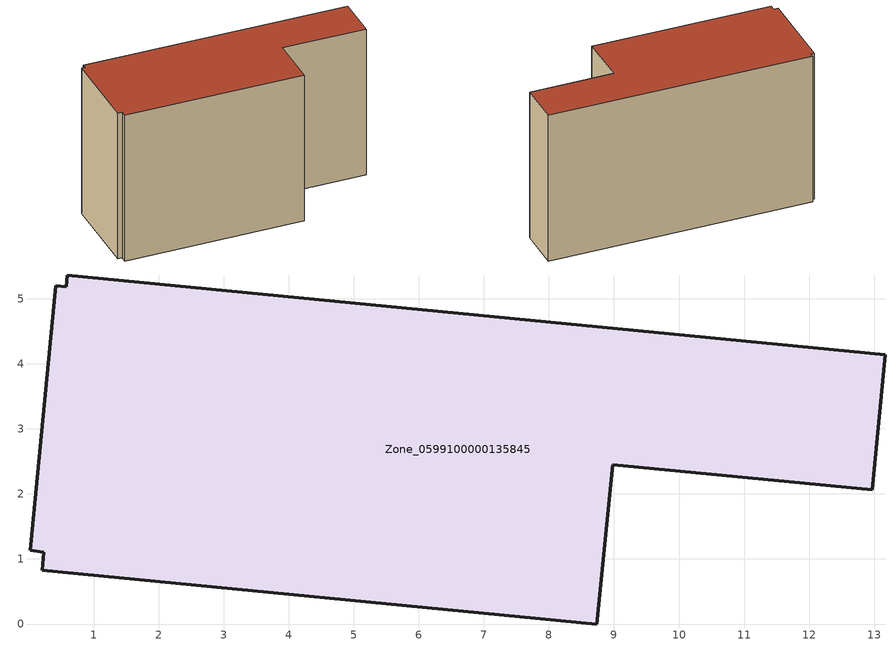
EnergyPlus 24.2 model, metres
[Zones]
Zone_0599100000135845
 floor ground (C_G): 0.58,5.18 0.6,5.37 13.17,4.14 12.97,2.06 8.98,2.45 8.74,0 0.21,0.83 0.23,1.1 0.03,1.13 0.42,5.2 z0
 wall outside (C_F): 0.23,1.1 0.21,0.83 8.74,0 8.98,2.45 12.97,2.06 13.17,4.14 0.6,5.37 0.58,5.18 0.42,5.2 0.03,1.13 0.23,1.1 z0:7.55
 roof outside (C_R): 0.6,5.37 0.58,5.18 0.42,5.2 0.03,1.13 0.23,1.1 0.21,0.83 8.74,0 8.98,2.45 12.97,2.06 13.17,4.14 z7.55
[BUILDING]
Pand.0599100000135845: North Axis=0; Terrain=City; Loads Convergence Tolerance Value=0.04; Temperature Convergence Tolerance Value=0.4; Solar Distribution=FullExterior; Maximum Number of Warmup Days=25; Minimum Number of Warmup Days=1
[Site:Location]
Rotterdam.The.Hague.AP_ZH_NLD Design_Conditions: Latitude=51.96; Longitude=4.45; Time Zone=1; Elevation=-4.5
[SITE:GROUNDTEMPERATURE:BUILDINGSURFACE]
18, 18, 18, 18, 18, 18, 18, 18, 18, 18, 18, 18
[MATERIAL] Thermal Absorptance=0.9; Solar Absorptance=0.7; Visible Absorptance=0.7
Name | Roughness | Thickness | Conductivity | Density | Specific Heat
G.TI.1946 | MediumSmooth | 0.15 | 1 | 540 | 1210
F.TI.1946 | Rough | 0.3 | 0.857143 | 1920 | 840
R.TI.1946 | MediumRough | 0.2 | 0.1 | 1500 | 1000
[CONSTRUCTION]
C_G: G.TI.1946
C_F: F.TI.1946
C_R: R.TI.1946
[ZONE]
Zone_0599100000135845: Type=1; Multiplier=1; Ceiling Height=Autocalculate; Volume=Autocalculate; Floor Area=autocalculate; Part of Total Floor Area=Yes
[ZONEINFILTRATION:DESIGNFLOWRATE]
Infil_Zone_0599100000135845: Zone or ZoneList or Space or SpaceList=Zone_0599100000135845; Schedule=AlwaysOn; Design Flow Rate Calculation Method=Flow/Area; Flow Rate per Floor Area=0.003; Constant Term Coefficient=1; Temperature Term Coefficient=0; Velocity Term Coefficient=0; Velocity Squared Term Coefficient=0
[HVACTEMPLATE:ZONE:IDEALLOADSAIRSYSTEM]
Zone_0599100000135845: Maximum Heating Supply Air Temperature=50; Minimum Cooling Supply Air Temperature=13; Maximum Heating Supply Air Humidity Ratio=0.0156; Minimum Cooling Supply Air Humidity Ratio=0.0077; Heating Limit=NoLimit; Cooling Limit=NoLimit; Dehumidification Control Type=ConstantSensibleHeatRatio; Cooling Sensible Heat Ratio=0.7; Dehumidification Setpoint=60; Humidification Control Type=None; Humidification Setpoint=30; Outdoor Air Method=None; Outdoor Air Flow Rate per Person=0.00944; Outdoor Air Flow Rate per Zone Floor Area=0; Outdoor Air Flow Rate per Zone=0; Demand Controlled Ventilation Type=None; Outdoor Air Economizer Type=NoEconomizer; Heat Recovery Type=None; Sensible Heat Recovery Effectiveness=0.7; Latent Heat Recovery Effectiveness=0.65
[ZONECONTROL:THERMOSTAT]
ThermostatControl_Zone_0599100000135845: Zone or ZoneList=Zone_0599100000135845; Control Type Schedule=DualSetpointControlType; Control 1=Thermostat_Zone_0599100000135845; Temperature Difference Between Cutout And Setpoint=0
[THERMOSTATSETPOINT:DUALSETPOINT]
Thermostat_Zone_0599100000135845: Heating Setpoint Temperature Schedule=HeatingSetpoint_Zone_0599100000135845; Cooling Setpoint Temperature Schedule=CoolingSetpoint_Zone_0599100000135845
[SCHEDULE:COMPACT]
HeatingSetpoint_Zone_0599100000135845: Through: 12/31, For: AllDays, Until: 24:00, 21
CoolingSetpoint_Zone_0599100000135845: Through: 12/31, For: AllDays, Until: 24:00, 24
DualSetpointControlType: Through: 12/31, For: AllDays, Until: 24:00, 4
AlwaysOn: Through: 12/31, For: AllDays, Until: 24:00, 1
